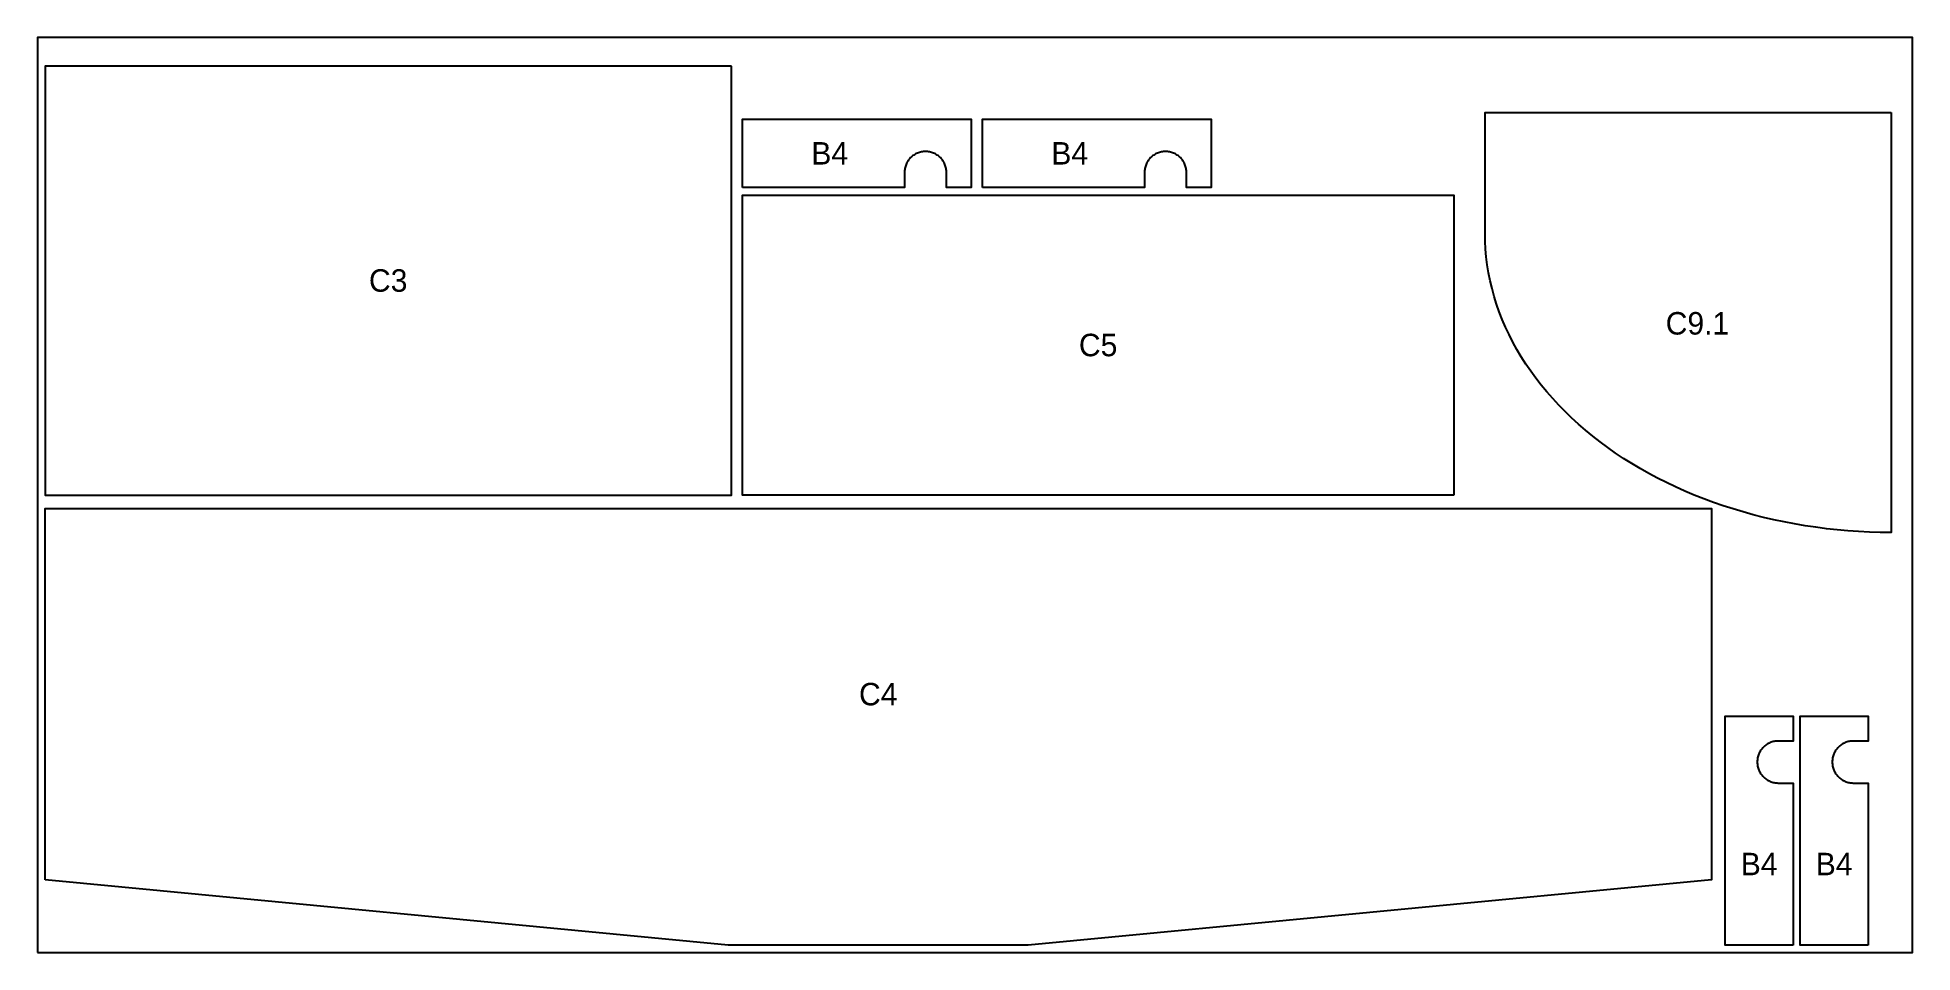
# Model space of a CAD drawing. Header units: millimetres. Extents: x 0 to 2500, y 0 to 1220.
import ezdxf
from ezdxf.enums import TextEntityAlignment as Align

# ---------------------------------------------------------------- set-up
doc = ezdxf.new("R2010")
doc.units = ezdxf.units.MM
for name, color, linetype in [('DECOUPE', 1, 'Continuous'), ('PANNEAU', 8, 'Continuous'), ('REPERES', 5, 'Continuous')]:
    doc.layers.add(name, color=color, linetype=linetype)

msp = doc.modelspace()

# ---------------------------------------------------------------- linework, layer by layer
at = {"layer": 'DECOUPE'}
for points in [[(925.14, 1182), (10, 1182), (10, 610), (925.14, 610)], [(940, 1020), (940, 1111), (1245, 1111), (1245, 1020), (1212, 1020), (1212, 1040), (1211.97, 1041.37), (1211.87, 1042.74), (1211.7, 1044.11), (1211.46, 1045.46), (1211.16, 1046.8), (1210.79, 1048.13), (1210.36, 1049.43), (1209.87, 1050.72), (1209.31, 1051.97), (1208.69, 1053.2), (1208.02, 1054.39), (1207.28, 1055.56), (1206.49, 1056.68), (1205.64, 1057.76), (1204.75, 1058.8), (1203.8, 1059.8), (1202.8, 1060.75), (1201.76, 1061.64), (1200.68, 1062.49), (1199.56, 1063.28), (1198.39, 1064.02), (1197.2, 1064.69), (1195.97, 1065.31), (1194.72, 1065.87), (1193.43, 1066.36), (1192.13, 1066.79), (1190.8, 1067.16), (1189.46, 1067.46), (1188.11, 1067.7), (1186.74, 1067.87), (1185.37, 1067.97), (1184, 1068), (1182.63, 1067.97), (1181.26, 1067.87), (1179.89, 1067.7), (1178.54, 1067.46), (1177.2, 1067.16), (1175.87, 1066.79), (1174.57, 1066.36), (1173.28, 1065.87), (1172.03, 1065.31), (1170.8, 1064.69), (1169.61, 1064.02), (1168.44, 1063.28), (1167.32, 1062.49), (1166.24, 1061.64), (1165.2, 1060.75), (1164.2, 1059.8), (1163.25, 1058.8), (1162.36, 1057.76), (1161.51, 1056.68), (1160.72, 1055.56), (1159.98, 1054.39), (1159.31, 1053.2), (1158.69, 1051.97), (1158.13, 1050.72), (1157.64, 1049.43), (1157.21, 1048.13), (1156.84, 1046.8), (1156.54, 1045.46), (1156.3, 1044.11), (1156.13, 1042.74), (1156.03, 1041.37), (1156, 1040), (1156, 1020)], [(1260, 1020), (1260, 1111), (1565, 1111), (1565, 1020), (1532, 1020), (1532, 1040), (1531.97, 1041.37), (1531.87, 1042.74), (1531.7, 1044.11), (1531.46, 1045.46), (1531.16, 1046.8), (1530.79, 1048.13), (1530.36, 1049.43), (1529.87, 1050.72), (1529.31, 1051.97), (1528.69, 1053.2), (1528.02, 1054.39), (1527.28, 1055.56), (1526.49, 1056.68), (1525.64, 1057.76), (1524.75, 1058.8), (1523.8, 1059.8), (1522.8, 1060.75), (1521.76, 1061.64), (1520.68, 1062.49), (1519.56, 1063.28), (1518.39, 1064.02), (1517.2, 1064.69), (1515.97, 1065.31), (1514.72, 1065.87), (1513.43, 1066.36), (1512.13, 1066.79), (1510.8, 1067.16), (1509.46, 1067.46), (1508.11, 1067.7), (1506.74, 1067.87), (1505.37, 1067.97), (1504, 1068), (1502.63, 1067.97), (1501.26, 1067.87), (1499.89, 1067.7), (1498.54, 1067.46), (1497.2, 1067.16), (1495.87, 1066.79), (1494.57, 1066.36), (1493.28, 1065.87), (1492.03, 1065.31), (1490.8, 1064.69), (1489.61, 1064.02), (1488.44, 1063.28), (1487.32, 1062.49), (1486.24, 1061.64), (1485.2, 1060.75), (1484.2, 1059.8), (1483.25, 1058.8), (1482.36, 1057.76), (1481.51, 1056.68), (1480.72, 1055.56), (1479.98, 1054.39), (1479.31, 1053.2), (1478.69, 1051.97), (1478.13, 1050.72), (1477.64, 1049.43), (1477.21, 1048.13), (1476.84, 1046.8), (1476.54, 1045.46), (1476.3, 1044.11), (1476.13, 1042.74), (1476.03, 1041.37), (1476, 1040), (1476, 1020)], [(2471.35, 1120), (2471.35, 560), (2456.94, 560.14), (2442.54, 560.57), (2428.16, 561.27), (2413.81, 562.26), (2399.5, 563.53), (2385.24, 565.08), (2371.04, 566.91), (2356.92, 569.02), (2342.87, 571.41), (2328.92, 574.07), (2315.07, 577), (2301.32, 580.2), (2287.7, 583.68), (2274.21, 587.41), (2260.86, 591.42), (2247.66, 595.68), (2234.61, 600.2), (2221.74, 604.97), (2209.04, 610), (2196.53, 615.27), (2184.21, 620.79), (2172.09, 626.55), (2160.19, 632.54), (2148.51, 638.77), (2137.05, 645.22), (2125.84, 651.89), (2114.86, 658.79), (2104.15, 665.89), (2093.69, 673.21), (2083.5, 680.72), (2073.58, 688.43), (2063.95, 696.34), (2054.6, 704.43), (2045.55, 712.7), (2036.8, 721.15), (2028.36, 729.77), (2020.24, 738.55), (2012.43, 747.48), (2004.95, 756.57), (1997.8, 765.79), (1990.98, 775.16), (1984.51, 784.66), (1978.38, 794.28), (1972.6, 804.01), (1967.17, 813.86), (1962.1, 823.81), (1957.39, 833.86), (1953.05, 843.99), (1949.07, 854.21), (1945.47, 864.5), (1942.23, 874.86), (1939.37, 885.28), (1936.89, 895.75), (1934.79, 906.26), (1933.07, 916.81), (1931.73, 927.4), (1930.77, 938), (1930.19, 948.62), (1930, 959.25), (1930, 1120)], [(1888.35, 610), (1878.19, 610), (1868.04, 610), (1857.88, 610), (1847.74, 610), (1837.59, 610), (1827.46, 610), (1817.34, 610), (1807.22, 610), (1797.12, 610), (1787.04, 610), (1776.97, 610), (1766.91, 610), (1756.88, 610), (1746.86, 610), (1736.87, 610), (1726.9, 610), (1716.96, 610), (1707.04, 610), (1697.15, 610), (1687.29, 610), (1677.46, 610), (1667.66, 610), (1657.89, 610), (1648.16, 610), (1638.46, 610), (1628.8, 610), (1619.18, 610), (1609.59, 610), (1600.05, 610), (1590.55, 610), (1581.09, 610), (1571.67, 610), (1562.3, 610), (1552.97, 610), (1543.69, 610), (1534.46, 610), (1525.27, 610), (1516.14, 610), (1507.05, 610), (1498.01, 610), (1489.02, 610), (1480.09, 610), (1471.21, 610), (1462.37, 610), (1453.6, 610), (1444.87, 610), (1436.2, 610), (1427.58, 610), (1419.01, 610), (1410.5, 610), (1402.04, 610), (1393.64, 610), (1385.29, 610), (1376.99, 610), (1368.75, 610), (1360.56, 610), (1352.42, 610), (1344.34, 610), (1336.3, 610), (1328.32, 610), (1320.39, 610), (1312.51, 610), (1304.68, 610), (1296.89, 610), (1289.15, 610), (1281.46, 610), (1273.81, 610), (1266.21, 610), (1258.65, 610), (1251.13, 610), (1243.65, 610), (1236.21, 610), (1228.8, 610), (1221.43, 610), (1214.1, 610), (1206.79, 610), (1199.52, 610), (1192.27, 610), (1185.05, 610), (1177.85, 610), (1170.68, 610), (1163.52, 610), (1156.39, 610), (1149.27, 610), (1142.16, 610), (1135.06, 610), (1127.98, 610), (1120.9, 610), (1113.82, 610), (1106.75, 610), (1092.85, 610), (1078.96, 610), (1065.06, 610), (1051.17, 610), (1037.27, 610), (1023.37, 610), (1009.48, 610), (995.58, 610), (981.69, 610), (967.79, 610), (953.9, 610), (940, 610), (940, 1010), (953.9, 1010), (967.79, 1010), (981.69, 1010), (995.58, 1010), (1009.48, 1010), (1023.37, 1010), (1037.27, 1010), (1051.17, 1010), (1065.06, 1010), (1078.96, 1010), (1092.85, 1010), (1106.75, 1010), (1113.82, 1010), (1120.9, 1010), (1127.98, 1010), (1135.06, 1010), (1142.16, 1010), (1149.27, 1010), (1156.39, 1010), (1163.52, 1010), (1170.68, 1010), (1177.85, 1010), (1185.05, 1010), (1192.27, 1010), (1199.52, 1010), (1206.79, 1010), (1214.1, 1010), (1221.43, 1010), (1228.8, 1010), (1236.21, 1010), (1243.65, 1010), (1251.13, 1010), (1258.65, 1010), (1266.21, 1010), (1273.81, 1010), (1281.46, 1010), (1289.15, 1010), (1296.89, 1010), (1304.68, 1010), (1312.51, 1010), (1320.39, 1010), (1328.32, 1010), (1336.3, 1010), (1344.34, 1010), (1352.42, 1010), (1360.56, 1010), (1368.75, 1010), (1376.99, 1010), (1385.29, 1010), (1393.64, 1010), (1402.04, 1010), (1410.5, 1010), (1419.01, 1010), (1427.58, 1010), (1436.2, 1010), (1444.87, 1010), (1453.6, 1010), (1462.37, 1010), (1471.21, 1010), (1480.09, 1010), (1489.02, 1010), (1498.01, 1010), (1507.05, 1010), (1516.14, 1010), (1525.27, 1010), (1534.46, 1010), (1543.69, 1010), (1552.97, 1010), (1562.3, 1010), (1571.67, 1010), (1581.09, 1010), (1590.55, 1010), (1600.05, 1010), (1609.59, 1010), (1619.18, 1010), (1628.8, 1010), (1638.46, 1010), (1648.16, 1010), (1657.89, 1010), (1667.66, 1010), (1677.46, 1010), (1687.29, 1010), (1697.15, 1010), (1707.04, 1010), (1716.96, 1010), (1726.9, 1010), (1736.87, 1010), (1746.86, 1010), (1756.88, 1010), (1766.91, 1010), (1776.97, 1010), (1787.04, 1010), (1797.12, 1010), (1807.22, 1010), (1817.34, 1010), (1827.46, 1010), (1837.59, 1010), (1847.74, 1010), (1857.88, 1010), (1868.04, 1010), (1878.19, 1010), (1888.35, 1010)], [(10, 97), (10, 592), (2232, 592), (2232, 97), (1321, 10), (921, 10)], [(2341, 10), (2250, 10), (2250, 315), (2341, 315), (2341, 282), (2321, 282), (2319.63, 281.97), (2318.26, 281.87), (2316.89, 281.7), (2315.54, 281.46), (2314.2, 281.16), (2312.87, 280.79), (2311.57, 280.36), (2310.28, 279.87), (2309.03, 279.31), (2307.8, 278.69), (2306.61, 278.02), (2305.44, 277.28), (2304.32, 276.49), (2303.24, 275.64), (2302.2, 274.75), (2301.2, 273.8), (2300.25, 272.8), (2299.36, 271.76), (2298.51, 270.68), (2297.72, 269.56), (2296.98, 268.39), (2296.31, 267.2), (2295.69, 265.97), (2295.13, 264.72), (2294.64, 263.43), (2294.21, 262.13), (2293.84, 260.8), (2293.54, 259.46), (2293.3, 258.11), (2293.13, 256.74), (2293.03, 255.37), (2293, 254), (2293.03, 252.63), (2293.13, 251.26), (2293.3, 249.89), (2293.54, 248.54), (2293.84, 247.2), (2294.21, 245.87), (2294.64, 244.57), (2295.13, 243.28), (2295.69, 242.03), (2296.31, 240.8), (2296.98, 239.61), (2297.72, 238.44), (2298.51, 237.32), (2299.36, 236.24), (2300.25, 235.2), (2301.2, 234.2), (2302.2, 233.25), (2303.24, 232.36), (2304.32, 231.51), (2305.44, 230.72), (2306.61, 229.98), (2307.8, 229.31), (2309.03, 228.69), (2310.28, 228.13), (2311.57, 227.64), (2312.87, 227.21), (2314.2, 226.84), (2315.54, 226.54), (2316.89, 226.3), (2318.26, 226.13), (2319.63, 226.03), (2321, 226), (2341, 226)], [(2441, 10), (2350, 10), (2350, 315), (2441, 315), (2441, 282), (2421, 282), (2419.63, 281.97), (2418.26, 281.87), (2416.89, 281.7), (2415.54, 281.46), (2414.2, 281.16), (2412.87, 280.79), (2411.57, 280.36), (2410.28, 279.87), (2409.03, 279.31), (2407.8, 278.69), (2406.61, 278.02), (2405.44, 277.28), (2404.32, 276.49), (2403.24, 275.64), (2402.2, 274.75), (2401.2, 273.8), (2400.25, 272.8), (2399.36, 271.76), (2398.51, 270.68), (2397.72, 269.56), (2396.98, 268.39), (2396.31, 267.2), (2395.69, 265.97), (2395.13, 264.72), (2394.64, 263.43), (2394.21, 262.13), (2393.84, 260.8), (2393.54, 259.46), (2393.3, 258.11), (2393.13, 256.74), (2393.03, 255.37), (2393, 254), (2393.03, 252.63), (2393.13, 251.26), (2393.3, 249.89), (2393.54, 248.54), (2393.84, 247.2), (2394.21, 245.87), (2394.64, 244.57), (2395.13, 243.28), (2395.69, 242.03), (2396.31, 240.8), (2396.98, 239.61), (2397.72, 238.44), (2398.51, 237.32), (2399.36, 236.24), (2400.25, 235.2), (2401.2, 234.2), (2402.2, 233.25), (2403.24, 232.36), (2404.32, 231.51), (2405.44, 230.72), (2406.61, 229.98), (2407.8, 229.31), (2409.03, 228.69), (2410.28, 228.13), (2411.57, 227.64), (2412.87, 227.21), (2414.2, 226.84), (2415.54, 226.54), (2416.89, 226.3), (2418.26, 226.13), (2419.63, 226.03), (2421, 226), (2441, 226)]]:
    msp.add_lwpolyline(points, close=True, dxfattribs=at)
at = {"layer": 'PANNEAU'}
msp.add_lwpolyline([(0, 0), (2500, 0), (2500, 1220), (0, 1220)], close=True, dxfattribs=at)

# ---------------------------------------------------------------- texts
at = {"layer": 'REPERES'}
for s, p in [('B4', (1056.33, 1065.59)), ('B4', (1376.33, 1065.59)), ('C3', (467.57, 896)), ('C9.1', (2213.29, 838.92)), ('C5', (1414.17, 810)), ('C4', (1121, 344.5)), ('B4', (2295.5, 118)), ('B4', (2395.5, 118))]:
    msp.add_text(s, height=30, dxfattribs=at).set_placement(p, align=Align.MIDDLE_CENTER)

doc.saveas('drawing.dxf')
